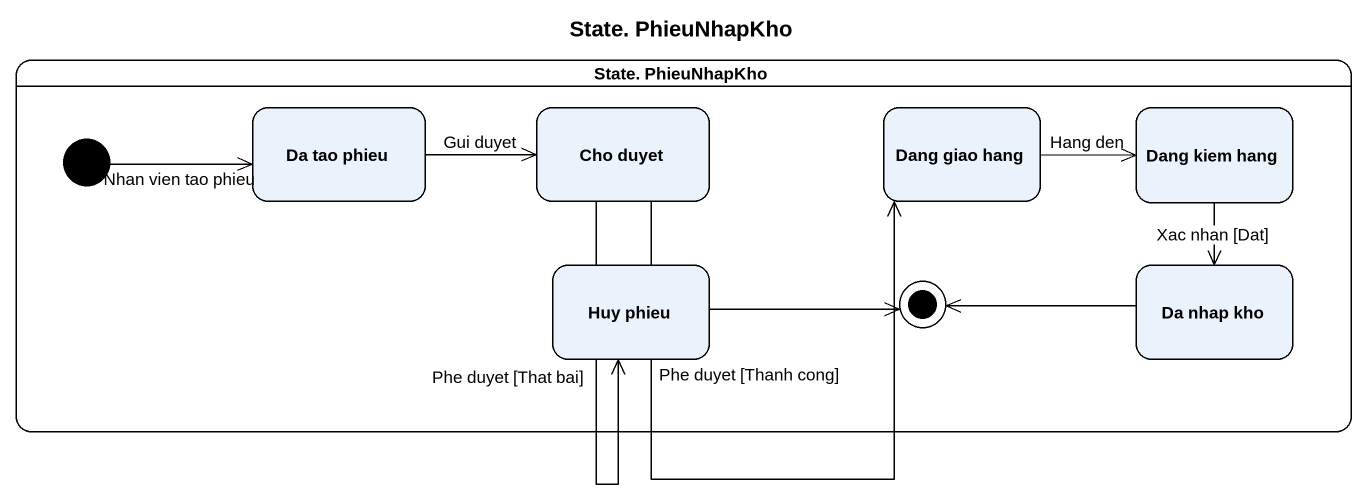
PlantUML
@startuml
title State. PhieuNhapKho
hide empty description
state "State. PhieuNhapKho" as State_PhieuNhapKho {
  state "Da tao phieu" as Da_tao_phieu
  state "Cho duyet" as Cho_duyet
  state "Dang giao hang" as Dang_giao_hang
  state "Dang kiem hang" as Dang_kiem_hang
  state "Huy phieu" as Huy_phieu
  state "Da nhap kho" as Da_nhap_kho
  [*] -right-> Da_tao_phieu : Nhan vien tao phieu
  Huy_phieu -right-> [*]
  Da_nhap_kho -left-> [*]
}
Da_tao_phieu -right-> Cho_duyet : Gui duyet
Cho_duyet -right-> Dang_giao_hang : Phe duyet [Thanh cong]
Cho_duyet --> Huy_phieu : Phe duyet [That bai]
Dang_giao_hang -right-> Dang_kiem_hang : Hang den
Dang_kiem_hang --> Da_nhap_kho : Xac nhan [Dat]
@enduml
